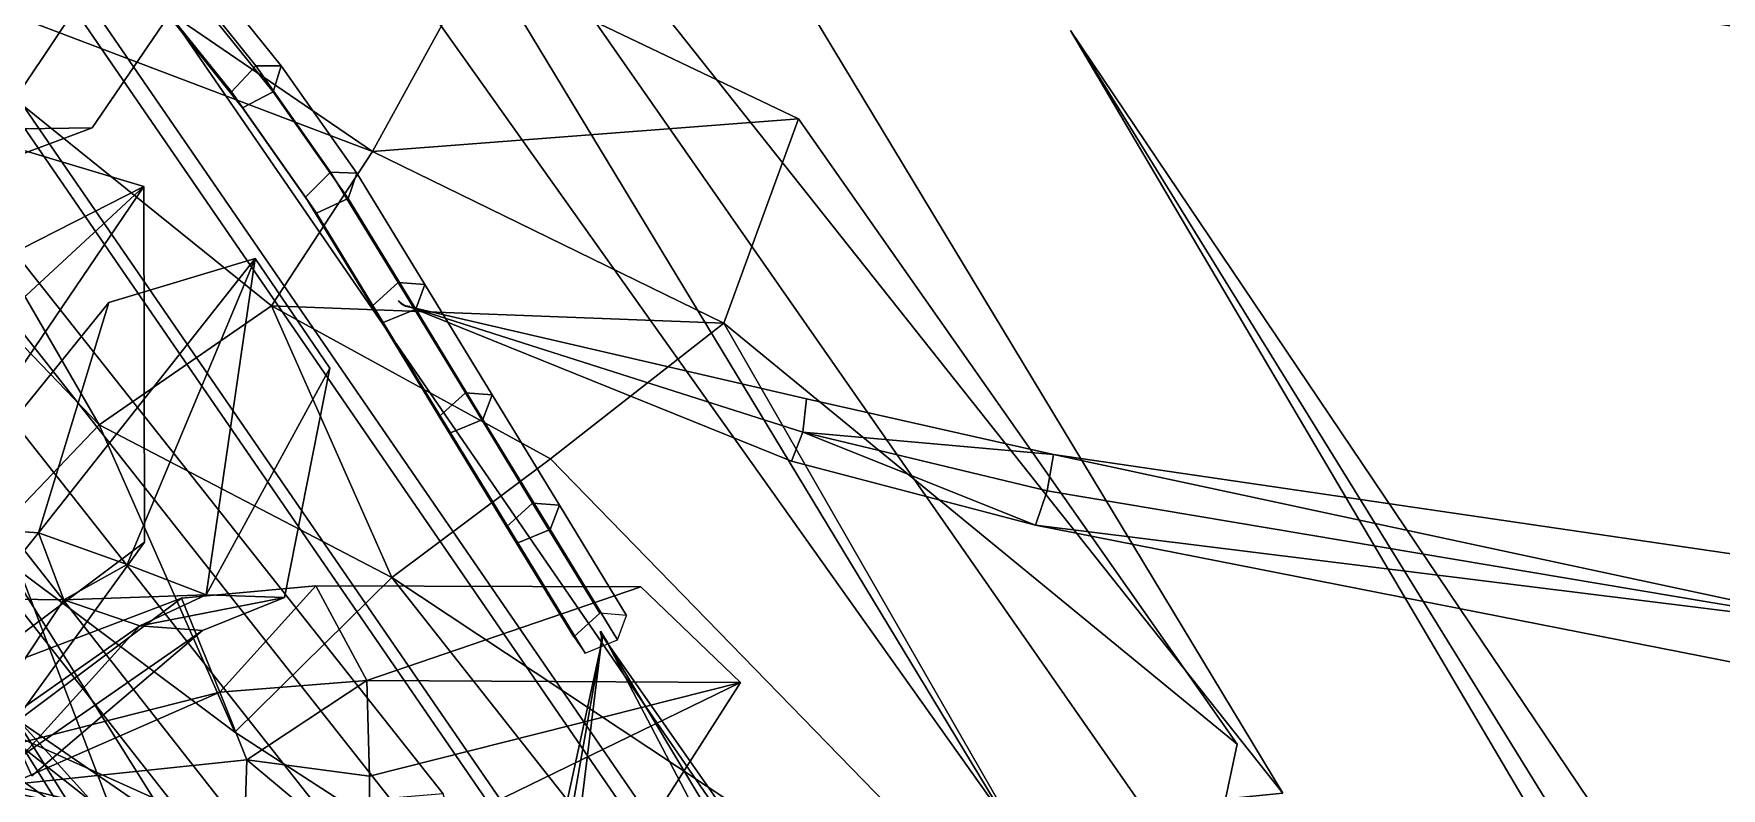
# Model space of a CAD drawing. Header units: metres. Extents: x -488 to 282, y -579 to 399.
# Drawn here: x 17.76 to 64.79, y -48.01 to -27 of the extents above; entities that cross this region are included whole.
import ezdxf

# ---------------------------------------------------------------- set-up
doc = ezdxf.new("R2010")
doc.units = ezdxf.units.M

msp = doc.modelspace()

# ---------------------------------------------------------------- linework, layer by layer
at = {"layer": 'coreopsi_1Pdncle', "color": 3}
for points in [[(-0.2302, 2.2535, 1.5703), (36.6886, -51.3794, 83.9511), (34.4062, -53.6218, 83.514), (-2.5126, 0.01108, 1.1332)], [(2.3681, 1.4027, -0.148), (39.287, -52.2302, 82.2327), (36.6886, -51.3794, 83.9511), (-0.2302, 2.2535, 1.5703)], [(1.7159, -1.3735, -1.6632), (38.6348, -55.00653, 80.7175), (39.287, -52.2302, 82.2327), (2.3681, 1.4027, -0.148)], [(-2.5126, 0.01108, 1.1332), (34.4062, -53.6218, 83.514), (35.5728, -55.8796, 81.5214), (-1.346, -2.2466, -0.8594)], [(-1.346, -2.2466, -0.8594), (35.5728, -55.8796, 81.5214), (38.6348, -55.00653, 80.7175), (1.7159, -1.3735, -1.6632)]]:
    msp.add_3dface(points, dxfattribs=at)
at = {"layer": 'coreopsi_1Petal1', "color": 3}
for points in [[(-0.2521, -29.9013, 541.7844), (19.3861, -29.6217, 548.2532), (26.1688, -19.6865, 550.7098)], [(-0.2521, -29.9013, 541.7844), (26.1688, -19.6865, 550.7098), (19.3861, -29.6217, 548.2532)], [(0.3879, -23.03008, 541.8832), (-0.2521, -29.9013, 541.7844), (26.1688, -19.6865, 550.7098)], [(0.3879, -23.03008, 541.8832), (26.1688, -19.6865, 550.7098), (-0.2521, -29.9013, 541.7844)], [(11.7889, -24.4355, 543.1432), (27.1981, -30.2816, 542.0204), (12.9768, -20.574, 543.0792)], [(11.7889, -24.4355, 543.1432), (12.9768, -20.574, 543.0792), (27.1981, -30.2816, 542.0204)], [(27.1981, -30.2816, 542.0204), (30.06034, -25.06243, 538.3398), (12.9768, -20.574, 543.0792)], [(27.1981, -30.2816, 542.0204), (12.9768, -20.574, 543.0792), (30.06034, -25.06243, 538.3398)], [(8.3584, -28.9947, 422.0447), (17.4959, -28.4221, 423.2849), (20.551, -23.8688, 423.1191)], [(8.3584, -28.9947, 422.0447), (20.551, -23.8688, 423.1191), (17.4959, -28.4221, 423.2849)], [(8.5651, -25.9572, 421.5548), (8.3584, -28.9947, 422.0447), (20.551, -23.8688, 423.1191)], [(8.5651, -25.9572, 421.5548), (20.551, -23.8688, 423.1191), (8.3584, -28.9947, 422.0447)], [(9.3757, -27.2892, 544.8241), (19.5803, -37.8906, 546.4715), (11.7889, -24.4355, 543.1432)], [(9.3757, -27.2892, 544.8241), (11.7889, -24.4355, 543.1432), (19.5803, -37.8906, 546.4715)], [(11.7889, -24.4355, 543.1432), (19.5803, -37.8906, 546.4715), (24.3813, -34.5765, 544.0052)], [(11.7889, -24.4355, 543.1432), (24.3813, -34.5765, 544.0052), (19.5803, -37.8906, 546.4715)], [(24.3813, -34.5765, 544.0052), (27.1981, -30.2816, 542.0204), (11.7889, -24.4355, 543.1432)], [(24.3813, -34.5765, 544.0052), (11.7889, -24.4355, 543.1432), (27.1981, -30.2816, 542.0204)], [(27.1981, -30.2816, 542.0204), (39.06902, -29.3659, 540.637), (30.06034, -25.06243, 538.3398)], [(27.1981, -30.2816, 542.0204), (30.06034, -25.06243, 538.3398), (39.06902, -29.3659, 540.637)], [(9.3757, -27.2892, 544.8241), (16.3854, -41.2334, 547.8648), (19.5803, -37.8906, 546.4715)], [(9.3757, -27.2892, 544.8241), (19.5803, -37.8906, 546.4715), (16.3854, -41.2334, 547.8648)], [(20.8259, -31.2545, 497.7347), (12.1335, -28.6454, 499.2706), (0.8379, -41.4237, 496.3446)], [(20.8259, -31.2545, 497.7347), (0.8379, -41.4237, 496.3446), (12.1335, -28.6454, 499.2706)], [(0.7828, -36.584, 540.4041), (19.3861, -29.6217, 548.2532), (-0.2521, -29.9013, 541.7844)], [(0.7828, -36.584, 540.4041), (-0.2521, -29.9013, 541.7844), (19.3861, -29.6217, 548.2532)], [(36.9871, -35.06165, 544.6289), (39.06902, -29.3659, 540.637), (27.1981, -30.2816, 542.0204)], [(36.9871, -35.06165, 544.6289), (27.1981, -30.2816, 542.0204), (39.06902, -29.3659, 540.637)], [(36.9871, -35.06165, 544.6289), (51.294, -46.7829, 540.274), (39.06902, -29.3659, 540.637)], [(36.9871, -35.06165, 544.6289), (39.06902, -29.3659, 540.637), (51.294, -46.7829, 540.274)], [(36.9871, -35.06165, 544.6289), (27.1981, -30.2816, 542.0204), (24.3813, -34.5765, 544.0052)], [(36.9871, -35.06165, 544.6289), (24.3813, -34.5765, 544.0052), (27.1981, -30.2816, 542.0204)], [(20.8259, -31.2545, 497.7347), (0.8379, -41.4237, 496.3446), (4.2006, -46.6329, 495.0061)], [(20.8259, -31.2545, 497.7347), (4.2006, -46.6329, 495.0061), (0.8379, -41.4237, 496.3446)], [(4.2006, -46.6329, 495.0061), (7.1397, -51.4094, 493.8099), (20.8259, -31.2545, 497.7347)], [(4.2006, -46.6329, 495.0061), (20.8259, -31.2545, 497.7347), (7.1397, -51.4094, 493.8099)], [(7.1397, -51.4094, 493.8099), (20.847, -41.1558, 495.2787), (20.8259, -31.2545, 497.7347)], [(7.1397, -51.4094, 493.8099), (20.8259, -31.2545, 497.7347), (20.847, -41.1558, 495.2787)], [(23.9321, -33.2542, 453.4247), (19.8529, -34.4877, 454.0203), (17.8944, -40.8936, 449.485)], [(23.9321, -33.2542, 453.4247), (17.8944, -40.8936, 449.485), (19.8529, -34.4877, 454.0203)], [(23.9321, -33.2542, 453.4247), (17.8944, -40.8936, 449.485), (20.3627, -41.775, 448.098)], [(23.9321, -33.2542, 453.4247), (20.3627, -41.775, 448.098), (17.8944, -40.8936, 449.485)], [(20.3627, -41.775, 448.098), (22.568, -42.6203, 446.8297), (23.9321, -33.2542, 453.4247)], [(20.3627, -41.775, 448.098), (23.9321, -33.2542, 453.4247), (22.568, -42.6203, 446.8297)], [(22.568, -42.6203, 446.8297), (26.01063, -36.3068, 450.4072), (23.9321, -33.2542, 453.4247)], [(22.568, -42.6203, 446.8297), (23.9321, -33.2542, 453.4247), (26.01063, -36.3068, 450.4072)], [(17.8944, -40.8936, 449.485), (19.8529, -34.4877, 454.0203), (14.8205, -40.6843, 449.7338)], [(17.8944, -40.8936, 449.485), (14.8205, -40.6843, 449.7338), (19.8529, -34.4877, 454.0203)], [(24.3813, -34.5765, 544.0052), (19.5803, -37.8906, 546.4715), (27.7418, -42.1385, 550.977)], [(24.3813, -34.5765, 544.0052), (27.7418, -42.1385, 550.977), (19.5803, -37.8906, 546.4715)], [(24.3813, -34.5765, 544.0052), (27.7418, -42.1385, 550.977), (32.1633, -38.8379, 547.943)], [(24.3813, -34.5765, 544.0052), (32.1633, -38.8379, 547.943), (27.7418, -42.1385, 550.977)], [(32.1633, -38.8379, 547.943), (36.9871, -35.06165, 544.6289), (24.3813, -34.5765, 544.0052)], [(32.1633, -38.8379, 547.943), (24.3813, -34.5765, 544.0052), (36.9871, -35.06165, 544.6289)], [(49.2509, -56.3823, 542.6894), (36.9871, -35.06165, 544.6289), (32.1633, -38.8379, 547.943)], [(49.2509, -56.3823, 542.6894), (32.1633, -38.8379, 547.943), (36.9871, -35.06165, 544.6289)], [(49.2509, -56.3823, 542.6894), (51.294, -46.7829, 540.274), (36.9871, -35.06165, 544.6289)], [(49.2509, -56.3823, 542.6894), (36.9871, -35.06165, 544.6289), (51.294, -46.7829, 540.274)], [(24.747, -42.6971, 445.27), (26.01063, -36.3068, 450.4072), (22.568, -42.6203, 446.8297)], [(24.747, -42.6971, 445.27), (22.568, -42.6203, 446.8297), (26.01063, -36.3068, 450.4072)], [(16.3854, -41.2334, 547.8648), (23.363, -46.446, 552.3629), (19.5803, -37.8906, 546.4715)], [(16.3854, -41.2334, 547.8648), (19.5803, -37.8906, 546.4715), (23.363, -46.446, 552.3629)], [(19.5803, -37.8906, 546.4715), (23.363, -46.446, 552.3629), (27.7418, -42.1385, 550.977)], [(19.5803, -37.8906, 546.4715), (27.7418, -42.1385, 550.977), (23.363, -46.446, 552.3629)], [(32.1633, -38.8379, 547.943), (27.7418, -42.1385, 550.977), (49.2509, -56.3823, 542.6894)], [(32.1633, -38.8379, 547.943), (49.2509, -56.3823, 542.6894), (27.7418, -42.1385, 550.977)], [(12.1842, -40.4235, 551.9853), (20.1441, -49.228, 553.6558), (17.2695, -41.6863, 547.3459)], [(12.1842, -40.4235, 551.9853), (17.2695, -41.6863, 547.3459), (20.1441, -49.228, 553.6558)], [(15.2498, -48.6156, 558.9832), (20.1441, -49.228, 553.6558), (12.1842, -40.4235, 551.9853)], [(15.2498, -48.6156, 558.9832), (12.1842, -40.4235, 551.9853), (20.1441, -49.228, 553.6558)], [(17.8944, -40.8936, 449.485), (14.8205, -40.6843, 449.7338), (16.4158, -42.7346, 445.3415)], [(17.8944, -40.8936, 449.485), (16.4158, -42.7346, 445.3415), (14.8205, -40.6843, 449.7338)], [(17.8944, -40.8936, 449.485), (16.4158, -42.7346, 445.3415), (18.6008, -42.7618, 444.4923)], [(17.8944, -40.8936, 449.485), (18.6008, -42.7618, 444.4923), (16.4158, -42.7346, 445.3415)], [(20.3627, -41.775, 448.098), (17.8944, -40.8936, 449.485), (18.6008, -42.7618, 444.4923)], [(20.3627, -41.775, 448.098), (18.6008, -42.7618, 444.4923), (17.8944, -40.8936, 449.485)], [(10.6924, -55.1609, 491.3221), (20.847, -41.1558, 495.2787), (7.1397, -51.4094, 493.8099)], [(10.6924, -55.1609, 491.3221), (7.1397, -51.4094, 493.8099), (20.847, -41.1558, 495.2787)], [(18.6008, -42.7618, 444.4923), (22.568, -42.6203, 446.8297), (20.3627, -41.775, 448.098)], [(18.6008, -42.7618, 444.4923), (20.3627, -41.775, 448.098), (22.568, -42.6203, 446.8297)], [(23.363, -46.446, 552.3629), (39.256, -56.727, 547.7352), (27.7418, -42.1385, 550.977)], [(23.363, -46.446, 552.3629), (27.7418, -42.1385, 550.977), (39.256, -56.727, 547.7352)], [(27.7418, -42.1385, 550.977), (39.256, -56.727, 547.7352), (49.2509, -56.3823, 542.6894)], [(27.7418, -42.1385, 550.977), (49.2509, -56.3823, 542.6894), (39.256, -56.727, 547.7352)], [(16.02534, -47.08175, 439.843), (21.8795, -42.7186, 442.5474), (15.4244, -45.1604, 438.607)], [(16.02534, -47.08175, 439.843), (15.4244, -45.1604, 438.607), (21.8795, -42.7186, 442.5474)], [(18.6008, -42.7618, 444.4923), (16.4158, -42.7346, 445.3415), (15.8684, -46.8774, 439.6847)], [(18.6008, -42.7618, 444.4923), (15.8684, -46.8774, 439.6847), (16.4158, -42.7346, 445.3415)], [(15.8684, -46.8774, 439.6847), (20.7121, -43.4836, 442.9781), (18.6008, -42.7618, 444.4923)], [(15.8684, -46.8774, 439.6847), (18.6008, -42.7618, 444.4923), (20.7121, -43.4836, 442.9781)], [(22.941, -45.3336, 441.5921), (21.8795, -42.7186, 442.5474), (16.02534, -47.08175, 439.843)], [(22.941, -45.3336, 441.5921), (16.02534, -47.08175, 439.843), (21.8795, -42.7186, 442.5474)], [(18.6008, -42.7618, 444.4923), (20.7121, -43.4836, 442.9781), (22.568, -42.6203, 446.8297)], [(18.6008, -42.7618, 444.4923), (22.568, -42.6203, 446.8297), (20.7121, -43.4836, 442.9781)], [(20.7121, -43.4836, 442.9781), (24.747, -42.6971, 445.27), (22.568, -42.6203, 446.8297)], [(20.7121, -43.4836, 442.9781), (22.568, -42.6203, 446.8297), (24.747, -42.6971, 445.27)], [(22.4591, -43.612, 441.9017), (24.747, -42.6971, 445.27), (20.7121, -43.4836, 442.9781)], [(22.4591, -43.612, 441.9017), (20.7121, -43.4836, 442.9781), (24.747, -42.6971, 445.27)], [(22.941, -45.3336, 441.5921), (25.6187, -42.3667, 444.7652), (21.8795, -42.7186, 442.5474)], [(22.941, -45.3336, 441.5921), (21.8795, -42.7186, 442.5474), (25.6187, -42.3667, 444.7652)], [(27.03942, -45.0055, 444.0086), (25.6187, -42.3667, 444.7652), (22.941, -45.3336, 441.5921)], [(27.03942, -45.0055, 444.0086), (22.941, -45.3336, 441.5921), (25.6187, -42.3667, 444.7652)], [(27.03942, -45.0055, 444.0086), (34.677, -42.3962, 444.5565), (25.6187, -42.3667, 444.7652)], [(27.03942, -45.0055, 444.0086), (25.6187, -42.3667, 444.7652), (34.677, -42.3962, 444.5565)], [(37.452, -45.05873, 442.6259), (34.677, -42.3962, 444.5565), (27.03942, -45.0055, 444.0086)], [(37.452, -45.05873, 442.6259), (27.03942, -45.0055, 444.0086), (34.677, -42.3962, 444.5565)], [(17.4464, -47.09339, 438.9727), (20.7121, -43.4836, 442.9781), (15.8684, -46.8774, 439.6847)], [(17.4464, -47.09339, 438.9727), (15.8684, -46.8774, 439.6847), (20.7121, -43.4836, 442.9781)], [(17.4464, -47.09339, 438.9727), (22.4591, -43.612, 441.9017), (20.7121, -43.4836, 442.9781)], [(17.4464, -47.09339, 438.9727), (20.7121, -43.4836, 442.9781), (22.4591, -43.612, 441.9017)], [(17.7049, -47.6622, 436.8682), (22.4591, -43.612, 441.9017), (17.4464, -47.09339, 438.9727)], [(17.7049, -47.6622, 436.8682), (17.4464, -47.09339, 438.9727), (22.4591, -43.612, 441.9017)], [(27.03942, -45.0055, 444.0086), (22.941, -45.3336, 441.5921), (23.7012, -47.2152, 440.4184)], [(27.03942, -45.0055, 444.0086), (23.7012, -47.2152, 440.4184), (22.941, -45.3336, 441.5921)], [(27.1127, -47.6686, 442.7065), (27.03942, -45.0055, 444.0086), (23.7012, -47.2152, 440.4184)], [(27.1127, -47.6686, 442.7065), (23.7012, -47.2152, 440.4184), (27.03942, -45.0055, 444.0086)], [(37.452, -45.05873, 442.6259), (27.03942, -45.0055, 444.0086), (27.1127, -47.6686, 442.7065)], [(37.452, -45.05873, 442.6259), (27.1127, -47.6686, 442.7065), (27.03942, -45.0055, 444.0086)], [(27.1127, -47.6686, 442.7065), (27.1247, -50.08458, 441.5447), (37.452, -45.05873, 442.6259)], [(27.1127, -47.6686, 442.7065), (37.452, -45.05873, 442.6259), (27.1247, -50.08458, 441.5447)], [(27.1247, -50.08458, 441.5447), (35.04075, -48.8387, 441.0008), (37.452, -45.05873, 442.6259)], [(27.1247, -50.08458, 441.5447), (37.452, -45.05873, 442.6259), (35.04075, -48.8387, 441.0008)], [(17.05194, -47.9107, 438.7394), (22.941, -45.3336, 441.5921), (16.02534, -47.08175, 439.843)], [(17.05194, -47.9107, 438.7394), (16.02534, -47.08175, 439.843), (22.941, -45.3336, 441.5921)], [(23.7012, -47.2152, 440.4184), (22.941, -45.3336, 441.5921), (17.05194, -47.9107, 438.7394)], [(23.7012, -47.2152, 440.4184), (17.05194, -47.9107, 438.7394), (22.941, -45.3336, 441.5921)], [(17.07099, -48.1008, 438.9578), (24.608, -49.8647, 438.1194), (17.4164, -46.626, 437.1451)], [(17.07099, -48.1008, 438.9578), (17.4164, -46.626, 437.1451), (24.608, -49.8647, 438.1194)], [(17.05194, -47.9107, 438.7394), (23.6239, -49.5116, 439.0071), (23.7012, -47.2152, 440.4184)], [(17.05194, -47.9107, 438.7394), (23.7012, -47.2152, 440.4184), (23.6239, -49.5116, 439.0071)], [(23.7012, -47.2152, 440.4184), (23.6239, -49.5116, 439.0071), (27.1247, -50.08458, 441.5447)], [(23.7012, -47.2152, 440.4184), (27.1247, -50.08458, 441.5447), (23.6239, -49.5116, 439.0071)], [(23.7012, -47.2152, 440.4184), (27.1247, -50.08458, 441.5447), (27.1127, -47.6686, 442.7065)], [(23.7012, -47.2152, 440.4184), (27.1127, -47.6686, 442.7065), (27.1247, -50.08458, 441.5447)], [(17.4197, -49.3937, 437.8972), (23.6239, -49.5116, 439.0071), (17.05194, -47.9107, 438.7394)], [(17.4197, -49.3937, 437.8972), (17.05194, -47.9107, 438.7394), (23.6239, -49.5116, 439.0071)]]:
    msp.add_3dface(points, dxfattribs=at)
at = {"layer": 'coreopsi_Leaf', "color": 3}
for points in [[(52.5728, -48.1448, 254.6378), (18.1524, -4.8086, 323.432), (24.4138, -1.5633, 324.7297)], [(52.5728, -48.1448, 254.6378), (24.4138, -1.5633, 324.7297), (18.1524, -4.8086, 323.432)], [(44.9558, -49.04651, 253.069), (12.8242, -3.9006, 321.5096), (18.1524, -4.8086, 323.432)], [(44.9558, -49.04651, 253.069), (18.1524, -4.8086, 323.432), (12.8242, -3.9006, 321.5096)], [(44.9558, -49.04651, 253.069), (18.1524, -4.8086, 323.432), (48.6679, -48.5291, 254.1519)], [(44.9558, -49.04651, 253.069), (48.6679, -48.5291, 254.1519), (18.1524, -4.8086, 323.432)], [(48.6679, -48.5291, 254.1519), (18.1524, -4.8086, 323.432), (52.5728, -48.1448, 254.6378)], [(48.6679, -48.5291, 254.1519), (52.5728, -48.1448, 254.6378), (18.1524, -4.8086, 323.432)], [(71.1709, -24.9035, 296.7615), (72.1137, -27.8365, 295.4783), (46.8522, -24.04874, 254.4358)], [(71.1709, -24.9035, 296.7615), (46.8522, -24.04874, 254.4358), (72.1137, -27.8365, 295.4783)], [(46.656, -26.9064, 253.5712), (67.1317, -57.2715, 284.9749), (67.1791, -60.1093, 282.8964)], [(46.656, -26.9064, 253.5712), (67.1791, -60.1093, 282.8964), (67.1317, -57.2715, 284.9749)], [(67.1791, -60.1093, 282.8964), (67.2297, -61.7665, 279.9999), (46.656, -26.9064, 253.5712)], [(67.1791, -60.1093, 282.8964), (46.656, -26.9064, 253.5712), (67.2297, -61.7665, 279.9999)], [(28.2336, -34.603, 33.5971), (39.2961, -37.1645, 39.6982), (39.1884, -38.09638, 39.7583)], [(28.2336, -34.603, 33.5971), (39.1884, -38.09638, 39.7583), (39.2961, -37.1645, 39.6982)], [(39.1884, -38.09638, 39.7583), (38.8793, -38.8978, 39.5187), (28.2336, -34.603, 33.5971)], [(39.1884, -38.09638, 39.7583), (28.2336, -34.603, 33.5971), (38.8793, -38.8978, 39.5187)], [(39.2961, -37.1645, 39.6982), (46.1817, -38.7187, 42.1623), (39.1884, -38.09638, 39.7583)], [(39.2961, -37.1645, 39.6982), (39.1884, -38.09638, 39.7583), (46.1817, -38.7187, 42.1623)], [(39.1884, -38.09638, 39.7583), (45.6797, -40.6852, 41.6436), (38.8793, -38.8978, 39.5187)], [(39.1884, -38.09638, 39.7583), (38.8793, -38.8978, 39.5187), (45.6797, -40.6852, 41.6436)], [(46.1817, -38.7187, 42.1623), (46.00351, -39.7236, 41.9429), (39.1884, -38.09638, 39.7583)], [(46.1817, -38.7187, 42.1623), (39.1884, -38.09638, 39.7583), (46.00351, -39.7236, 41.9429)], [(39.1884, -38.09638, 39.7583), (46.00351, -39.7236, 41.9429), (45.6797, -40.6852, 41.6436)], [(39.1884, -38.09638, 39.7583), (45.6797, -40.6852, 41.6436), (46.00351, -39.7236, 41.9429)], [(46.1817, -38.7187, 42.1623), (68.7102, -43.5381, 46.06592), (46.00351, -39.7236, 41.9429)], [(46.1817, -38.7187, 42.1623), (46.00351, -39.7236, 41.9429), (68.7102, -43.5381, 46.06592)], [(46.1817, -38.7187, 42.1623), (69.1873, -42.08136, 45.9862), (68.7102, -43.5381, 46.06592)], [(46.1817, -38.7187, 42.1623), (68.7102, -43.5381, 46.06592), (69.1873, -42.08136, 45.9862)], [(46.00351, -39.7236, 41.9429), (68.7102, -43.5381, 46.06592), (45.6797, -40.6852, 41.6436)], [(46.00351, -39.7236, 41.9429), (45.6797, -40.6852, 41.6436), (68.7102, -43.5381, 46.06592)], [(45.6797, -40.6852, 41.6436), (68.7102, -43.5381, 46.06592), (68.7275, -45.2123, 45.1289)], [(45.6797, -40.6852, 41.6436), (68.7275, -45.2123, 45.1289), (68.7102, -43.5381, 46.06592)], [(10.6841, -41.5589, 68.5332), (29.8942, -56.649, 79.0556), (9.9048, -42.4431, 68.6843)], [(10.6841, -41.5589, 68.5332), (9.9048, -42.4431, 68.6843), (29.8942, -56.649, 79.0556)], [(10.6841, -41.5589, 68.5332), (31.2163, -55.6708, 78.4655), (29.8942, -56.649, 79.0556)], [(10.6841, -41.5589, 68.5332), (29.8942, -56.649, 79.0556), (31.2163, -55.6708, 78.4655)], [(9.9048, -42.4431, 68.6843), (29.8942, -56.649, 79.0556), (9.00592, -43.2441, 68.7053)], [(9.9048, -42.4431, 68.6843), (9.00592, -43.2441, 68.7053), (29.8942, -56.649, 79.0556)], [(9.00592, -43.2441, 68.7053), (29.8942, -56.649, 79.0556), (28.8723, -58.5585, 78.774)], [(9.00592, -43.2441, 68.7053), (28.8723, -58.5585, 78.774), (29.8942, -56.649, 79.0556)], [(31.2985, -56.9048, 40.5747), (30.8163, -56.6643, 39.8642), (33.5583, -44.05747, 40.4888)], [(31.2985, -56.9048, 40.5747), (33.5583, -44.05747, 40.4888), (30.8163, -56.6643, 39.8642)], [(33.5583, -44.05747, 40.4888), (31.9882, -56.8316, 41.2092), (31.2985, -56.9048, 40.5747)], [(33.5583, -44.05747, 40.4888), (31.2985, -56.9048, 40.5747), (31.9882, -56.8316, 41.2092)], [(33.7478, -43.9654, 40.59), (40.4541, -53.5467, 46.01125), (39.9225, -54.2571, 45.7012)], [(33.7478, -43.9654, 40.59), (39.9225, -54.2571, 45.7012), (40.4541, -53.5467, 46.01125)], [(39.9225, -54.2571, 45.7012), (39.3552, -54.6704, 45.151), (33.7478, -43.9654, 40.59)], [(39.9225, -54.2571, 45.7012), (33.7478, -43.9654, 40.59), (39.3552, -54.6704, 45.151)]]:
    msp.add_3dface(points, dxfattribs=at)
at = {"layer": 'coreopsi_Petiole', "color": 3}
for points in [[(21.6702, -25.05753, 27.08215), (23.9485, -27.892, 29.3585), (23.2714, -28.6222, 29.1269), (20.9932, -25.7876, 26.8505)], [(22.3779, -25.06215, 26.3681), (24.6561, -27.8966, 28.6445), (23.9485, -27.892, 29.3585), (21.6702, -25.05753, 27.08215)], [(22.1496, -25.7801, 25.7025), (24.4279, -28.6146, 27.9789), (24.6561, -27.8966, 28.6445), (22.3779, -25.06215, 26.3681)], [(20.9932, -25.7876, 26.8505), (23.2714, -28.6222, 29.1269), (23.577, -29.06052, 28.2753), (21.2988, -26.2259, 25.9989)], [(21.2988, -26.2259, 25.9989), (23.577, -29.06052, 28.2753), (24.4279, -28.6146, 27.9789), (22.1496, -25.7801, 25.7025)], [(8.7454, -27.1046, 45.3417), (25.6108, -48.4607, 91.1157), (24.2916, -51.8095, 90.03783), (7.2464, -30.1188, 43.6732)], [(12.4135, -27.01243, 44.5336), (29.1684, -48.163, 89.9447), (25.6108, -48.4607, 91.1157), (8.7454, -27.1046, 45.3417)], [(13.2157, -29.9688, 42.3582), (30.08119, -51.325, 88.1322), (29.1684, -48.163, 89.9447), (12.4135, -27.01243, 44.5336)], [(7.7728, -27.8846, 18.9733), (19.00723, -57.3583, 32.7574), (16.8688, -57.6517, 33.8709), (5.5198, -27.7929, 19.8757)], [(7.7203, -29.1876, 16.9244), (18.8843, -58.4247, 30.5788), (19.00723, -57.3583, 32.7574), (7.7728, -27.8846, 18.9733)], [(23.9485, -27.892, 29.3585), (26.03288, -30.8536, 31.674), (25.33, -31.5497, 31.4161), (23.2714, -28.6222, 29.1269)], [(24.6561, -27.8966, 28.6445), (26.7597, -30.8846, 30.9803), (26.03288, -30.8536, 31.674), (23.9485, -27.892, 29.3585)], [(24.4279, -28.6146, 27.9789), (26.518, -31.5855, 30.3013), (26.7597, -30.8846, 30.9803), (24.6561, -27.8966, 28.6445)], [(23.2714, -28.6222, 29.1269), (25.33, -31.5497, 31.4161), (25.6394, -31.9942, 30.5691), (23.577, -29.06052, 28.2753)], [(23.577, -29.06052, 28.2753), (25.6394, -31.9942, 30.5691), (26.518, -31.5855, 30.3013), (24.4279, -28.6146, 27.9789)], [(5.4344, -29.9133, 16.5414), (16.6688, -59.387, 30.3256), (18.8843, -58.4247, 30.5788), (7.7203, -29.1876, 16.9244)], [(10.05097, -31.9158, 41.8015), (27.09618, -53.6065, 88.1661), (30.08119, -51.325, 88.1322), (13.2157, -29.9688, 42.3582)], [(7.2464, -30.1188, 43.6732), (24.2916, -51.8095, 90.03783), (27.09618, -53.6065, 88.1661), (10.05097, -31.9158, 41.8015)], [(26.03288, -30.8536, 31.674), (27.9121, -33.9281, 34.01774), (27.1858, -34.5888, 33.733), (25.33, -31.5497, 31.4161)], [(26.7597, -30.8846, 30.9803), (28.6564, -33.9865, 33.3445), (27.9121, -33.9281, 34.01774), (26.03288, -30.8536, 31.674)], [(26.518, -31.5855, 30.3013), (28.4024, -34.6696, 32.652), (28.6564, -33.9865, 33.3445), (26.7597, -30.8846, 30.9803)], [(7.8155, -31.5007, 101.6256), (23.9666, -57.2636, 146.1914), (21.5413, -60.114, 145.4226), (5.3902, -34.3511, 100.8567)], [(11.2469, -32.6169, 100.5787), (27.2373, -58.07781, 144.5314), (23.9666, -57.2636, 146.1914), (7.8155, -31.5007, 101.6256)], [(25.33, -31.5497, 31.4161), (27.1858, -34.5888, 33.733), (27.4987, -35.03976, 32.8908), (25.6394, -31.9942, 30.5691)], [(25.6394, -31.9942, 30.5691), (27.4987, -35.03976, 32.8908), (28.4024, -34.6696, 32.652), (26.518, -31.5855, 30.3013)], [(10.98, -36.09483, 99.1823), (26.8717, -61.37, 142.7583), (27.2373, -58.07781, 144.5314), (11.2469, -32.6169, 100.5787)], [(27.9121, -33.9281, 34.01774), (29.7871, -36.9971, 36.3571), (29.06085, -37.6578, 36.07245), (27.1858, -34.5888, 33.733)], [(28.6564, -33.9865, 33.3445), (30.5314, -37.05558, 35.6838), (29.7871, -36.9971, 36.3571), (27.9121, -33.9281, 34.01774)], [(28.4024, -34.6696, 32.652), (30.2774, -37.7386, 34.9913), (30.5314, -37.05558, 35.6838), (28.6564, -33.9865, 33.3445)], [(5.3902, -34.3511, 100.8567), (21.5413, -60.114, 145.4226), (23.3716, -62.6212, 143.3059), (7.3811, -37.1604, 99.3532)], [(27.1858, -34.5888, 33.733), (29.06085, -37.6578, 36.07245), (29.3737, -38.1087, 35.2301), (27.4987, -35.03976, 32.8908)], [(27.4987, -35.03976, 32.8908), (29.3737, -38.1087, 35.2301), (30.2774, -37.7386, 34.9913), (28.4024, -34.6696, 32.652)], [(27.9283, -34.4356, 33.3369), (28.01431, -34.5177, 33.4244), (28.008, -34.526, 33.4228), (27.922, -34.4439, 33.3353)], [(27.922, -34.4439, 33.3353), (28.008, -34.526, 33.4228), (28.01159, -34.5311, 33.4145), (27.9256, -34.449, 33.327)], [(27.9256, -34.449, 33.327), (28.01159, -34.5311, 33.4145), (28.01997, -34.5261, 33.411), (27.934, -34.444, 33.3234)], [(27.9356, -34.4357, 33.3295), (28.02164, -34.5179, 33.4171), (28.01431, -34.5177, 33.4244), (27.9283, -34.4356, 33.3369)], [(27.934, -34.444, 33.3234), (28.01997, -34.5261, 33.411), (28.02164, -34.5179, 33.4171), (27.9356, -34.4357, 33.3295)], [(28.01431, -34.5177, 33.4244), (28.1167, -34.5718, 33.5141), (28.1119, -34.5812, 33.5139), (28.008, -34.526, 33.4228)], [(28.008, -34.526, 33.4228), (28.1119, -34.5812, 33.5139), (28.1159, -34.5867, 33.506), (28.01159, -34.5311, 33.4145)], [(28.01159, -34.5311, 33.4145), (28.1159, -34.5867, 33.506), (28.1231, -34.5808, 33.5014), (28.01997, -34.5261, 33.411)], [(28.02164, -34.5179, 33.4171), (28.1236, -34.5717, 33.5063), (28.1167, -34.5718, 33.5141), (28.01431, -34.5177, 33.4244)], [(28.01997, -34.5261, 33.411), (28.1231, -34.5808, 33.5014), (28.1236, -34.5717, 33.5063), (28.02164, -34.5179, 33.4171)], [(28.1167, -34.5718, 33.5141), (28.2312, -34.5961, 33.6021), (28.2282, -34.6061, 33.6034), (28.1119, -34.5812, 33.5139)], [(28.1119, -34.5812, 33.5139), (28.2282, -34.6061, 33.6034), (28.2327, -34.6117, 33.5959), (28.1159, -34.5867, 33.506)], [(28.1159, -34.5867, 33.506), (28.2327, -34.6117, 33.5959), (28.2385, -34.6053, 33.5901), (28.1231, -34.5808, 33.5014)], [(28.1236, -34.5717, 33.5063), (28.2376, -34.5957, 33.5939), (28.2312, -34.5961, 33.6021), (28.1167, -34.5718, 33.5141)], [(28.1231, -34.5808, 33.5014), (28.2385, -34.6053, 33.5901), (28.2376, -34.5957, 33.5939), (28.1236, -34.5717, 33.5063)], [(7.3811, -37.1604, 99.3532), (23.3716, -62.6212, 143.3059), (26.8717, -61.37, 142.7583), (10.98, -36.09483, 99.1823)], [(29.7871, -36.9971, 36.3571), (31.6621, -40.06615, 38.6964), (30.9358, -40.7268, 38.4118), (29.06085, -37.6578, 36.07245)], [(30.5314, -37.05558, 35.6838), (32.4065, -40.1245, 38.02324), (31.6621, -40.06615, 38.6964), (29.7871, -36.9971, 36.3571)], [(30.2774, -37.7386, 34.9913), (32.1524, -40.8076, 37.3307), (32.4065, -40.1245, 38.02324), (30.5314, -37.05558, 35.6838)], [(29.06085, -37.6578, 36.07245), (30.9358, -40.7268, 38.4118), (31.2487, -41.1777, 37.5695), (29.3737, -38.1087, 35.2301)], [(29.3737, -38.1087, 35.2301), (31.2487, -41.1777, 37.5695), (32.1524, -40.8076, 37.3307), (30.2774, -37.7386, 34.9913)], [(31.6621, -40.06615, 38.6964), (33.5372, -43.1351, 41.03582), (32.8109, -43.7958, 40.7511), (30.9358, -40.7268, 38.4118)], [(32.4065, -40.1245, 38.02324), (34.2815, -43.1935, 40.3626), (33.5372, -43.1351, 41.03582), (31.6621, -40.06615, 38.6964)], [(32.1524, -40.8076, 37.3307), (34.02751, -43.8766, 39.6701), (34.2815, -43.1935, 40.3626), (32.4065, -40.1245, 38.02324)], [(30.9358, -40.7268, 38.4118), (32.8109, -43.7958, 40.7511), (33.1238, -44.2467, 39.9088), (31.2487, -41.1777, 37.5695)], [(31.2487, -41.1777, 37.5695), (33.1238, -44.2467, 39.9088), (34.02751, -43.8766, 39.6701), (32.1524, -40.8076, 37.3307)], [(33.5545, -43.6444, 40.3563), (33.5887, -43.7717, 40.4229), (33.5802, -43.7762, 40.4186), (33.546, -43.649, 40.352)], [(33.546, -43.649, 40.352), (33.5802, -43.7762, 40.4186), (33.5832, -43.7802, 40.4095), (33.549, -43.653, 40.3428)], [(33.554, -43.6433, 40.3556), (33.6185, -43.7489, 40.4361), (33.611, -43.7557, 40.4332), (33.5465, -43.6501, 40.3527)], [(33.5465, -43.6501, 40.3527), (33.611, -43.7557, 40.4332), (33.6143, -43.7604, 40.4245), (33.5497, -43.6548, 40.344)], [(33.549, -43.653, 40.3428), (33.5832, -43.7802, 40.4095), (33.5933, -43.7782, 40.4081), (33.5591, -43.6509, 40.3415)], [(33.5497, -43.6548, 40.344), (33.6143, -43.7604, 40.4245), (33.6236, -43.7566, 40.422), (33.5591, -43.6509, 40.3415)], [(33.5617, -43.6439, 40.3487), (33.6262, -43.7495, 40.4292), (33.6185, -43.7489, 40.4361), (33.554, -43.6433, 40.3556)], [(33.5624, -43.6457, 40.3498), (33.5967, -43.7729, 40.4164), (33.5887, -43.7717, 40.4229), (33.5545, -43.6444, 40.3563)], [(33.5591, -43.6509, 40.3415), (33.6236, -43.7566, 40.422), (33.6262, -43.7495, 40.4292), (33.5617, -43.6439, 40.3487)], [(33.5591, -43.6509, 40.3415), (33.5933, -43.7782, 40.4081), (33.5967, -43.7729, 40.4164), (33.5624, -43.6457, 40.3498)], [(33.5903, -43.9126, 40.4714), (33.5587, -44.05597, 40.4975), (33.5501, -44.0552, 40.4913), (33.5815, -43.9146, 40.4659)], [(33.5815, -43.9146, 40.4659), (33.5501, -44.0552, 40.4913), (33.5531, -44.0576, 40.4817), (33.5843, -43.9178, 40.4565)], [(33.5843, -43.9178, 40.4565), (33.5531, -44.0576, 40.4817), (33.5632, -44.05983, 40.4818), (33.5947, -43.9178, 40.4561)], [(33.5984, -43.9147, 40.4652), (33.5666, -44.05882, 40.4915), (33.5587, -44.05597, 40.4975), (33.5903, -43.9126, 40.4714)], [(33.5947, -43.9178, 40.4561), (33.5632, -44.05983, 40.4818), (33.5666, -44.05882, 40.4915), (33.5984, -43.9147, 40.4652)], [(33.5887, -43.7717, 40.4229), (33.5903, -43.9126, 40.4714), (33.5815, -43.9146, 40.4659), (33.5802, -43.7762, 40.4186)], [(33.5802, -43.7762, 40.4186), (33.5815, -43.9146, 40.4659), (33.5843, -43.9178, 40.4565), (33.5832, -43.7802, 40.4095)], [(33.5832, -43.7802, 40.4095), (33.5843, -43.9178, 40.4565), (33.5947, -43.9178, 40.4561), (33.5933, -43.7782, 40.4081)], [(33.5967, -43.7729, 40.4164), (33.5984, -43.9147, 40.4652), (33.5903, -43.9126, 40.4714), (33.5887, -43.7717, 40.4229)], [(33.5933, -43.7782, 40.4081), (33.5947, -43.9178, 40.4561), (33.5984, -43.9147, 40.4652), (33.5967, -43.7729, 40.4164)], [(33.6185, -43.7489, 40.4361), (33.6831, -43.8545, 40.5166), (33.6756, -43.8613, 40.5137), (33.611, -43.7557, 40.4332)], [(33.611, -43.7557, 40.4332), (33.6756, -43.8613, 40.5137), (33.6788, -43.866, 40.505), (33.6143, -43.7604, 40.4245)], [(33.6143, -43.7604, 40.4245), (33.6788, -43.866, 40.505), (33.6881, -43.8622, 40.5025), (33.6236, -43.7566, 40.422)], [(33.6262, -43.7495, 40.4292), (33.6907, -43.8551, 40.5097), (33.6831, -43.8545, 40.5166), (33.6185, -43.7489, 40.4361)], [(33.6236, -43.7566, 40.422), (33.6881, -43.8622, 40.5025), (33.6907, -43.8551, 40.5097), (33.6262, -43.7495, 40.4292)], [(33.6831, -43.8545, 40.5166), (33.7476, -43.9601, 40.5971), (33.7401, -43.967, 40.5942), (33.6756, -43.8613, 40.5137)], [(33.6756, -43.8613, 40.5137), (33.7401, -43.967, 40.5942), (33.7433, -43.9716, 40.5855), (33.6788, -43.866, 40.505)], [(33.6788, -43.866, 40.505), (33.7433, -43.9716, 40.5855), (33.7526, -43.9678, 40.583), (33.6881, -43.8622, 40.5025)], [(33.6907, -43.8551, 40.5097), (33.7553, -43.9607, 40.5902), (33.7476, -43.9601, 40.5971), (33.6831, -43.8545, 40.5166)], [(33.6881, -43.8622, 40.5025), (33.7526, -43.9678, 40.583), (33.7553, -43.9607, 40.5902), (33.6907, -43.8551, 40.5097)]]:
    msp.add_3dface(points, dxfattribs=at)

doc.saveas('drawing.dxf')
